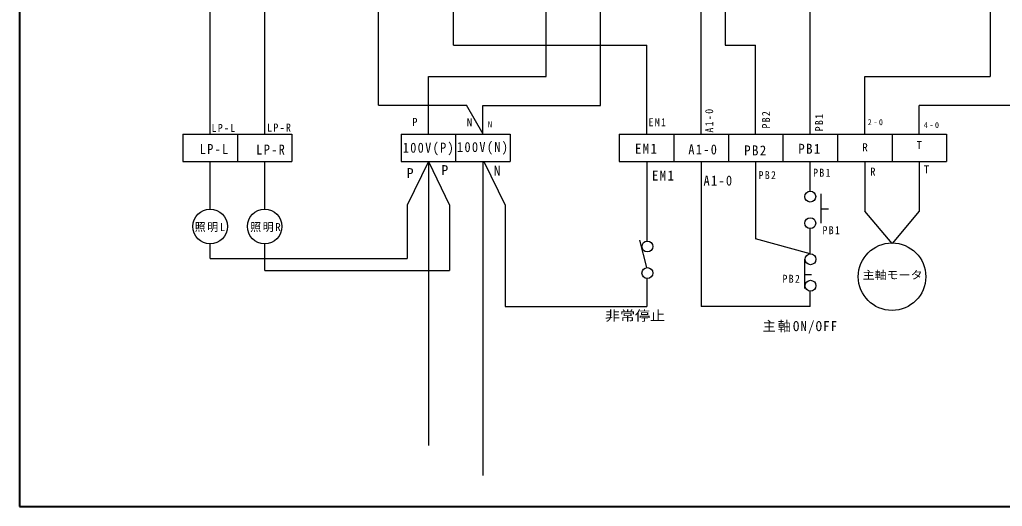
# Model space of a CAD drawing. Units: millimetres on the paper. Extents: x -288 to 1485, y -698 to 177.
# Drawn here: x 911.4 to 1271.6, y -216.7 to -38.3 of the extents above; entities that cross this region are included whole.
import ezdxf
from ezdxf.enums import TextEntityAlignment as Align

# ---------------------------------------------------------------- set-up
doc = ezdxf.new("R2010")
doc.units = ezdxf.units.MM
doc.layers.add('0-1_外形1', color=3, linetype='Continuous', lineweight=25)
doc.layers.add('0-A_寸法文字', color=1, linetype='Continuous', lineweight=9)
doc.styles.add('ＭＳ ゴシック', font='')
doc.styles.get('ＭＳ ゴシック').set_extended_font_data('MS Gothic')

msp = doc.modelspace()

# ---------------------------------------------------------------- linework, layer by layer
at = {"layer": '0-1_外形1', "color": 5, "lineweight": 40}
for p, q in [((911.384, 162.252), (911.384, -216.73)), ((911.384, -216.73), (1455.759, -216.73))]:
    msp.add_line(p, q, dxfattribs=at)
at = {"layer": '0-1_外形1'}
for p, q in [((1267.128, 116.129), (1267.128, -59.09)), ((1161.21, -80.246), (1161.21, 100.174)), ((1001.21, -80.246), (1001.21, 67.267)), ((1201.036, 63.851), (1201.036, -80.246)), ((981.21, -80.246), (981.21, 59.72)), ((1042.981, -69.671), (1042.981, 8.044)), ((1104.366, -59.09), (1104.366, -19.793)), ((1124.366, -69.745), (1124.366, -19.793)), ((1070.385, -47.608), (1070.385, -22.844)), ((1070.385, -47.608), (1141.279, -47.608)), ((1141.279, -80.246), (1141.279, -47.608)), ((1181.21, -80.246), (1181.21, -47.608)), ((1061.21, -59.09), (1104.366, -59.09)), ((1061.21, -80.246), (1061.21, -59.09)), ((1221.21, -59.09), (1267.128, -59.09)), ((1221.21, -80.246), (1221.21, -59.09)), ((1042.981, -69.671), (1075.15, -69.671)), ((1081.268, -80.268), (1075.15, -69.671)), ((1081.21, -69.745), (1124.366, -69.745)), ((1081.21, -80.246), (1081.21, -69.745)), ((1241.21, -80.246), (1241.21, -69.745)), ((1221.21, -80.246), (1221.21, -75.049)), ((971.21, -80.246), (971.21, -90.246)), ((971.21, -80.246), (1011.21, -80.246)), ((991.21, -80.246), (991.21, -90.246)), ((1011.21, -80.246), (1011.21, -90.246)), ((1051.21, -80.246), (1051.21, -90.246)), ((1051.21, -80.246), (1091.21, -80.246)), ((1071.21, -80.246), (1071.21, -90.246)), ((1091.21, -80.246), (1091.21, -90.246)), ((1131.21, -80.246), (1131.21, -90.246)), ((1131.21, -80.246), (1211.21, -80.246)), ((1151.21, -80.246), (1151.21, -90.246)), ((1171.21, -80.246), (1171.21, -90.246)), ((1191.21, -80.246), (1191.21, -90.246)), ((1211.21, -80.246), (1211.21, -90.246)), ((1231.21, -80.246), (1231.21, -90.246)), ((971.21, -90.246), (1011.21, -90.246)), ((981.21, -107.761), (981.21, -90.246)), ((1001.21, -107.761), (1001.21, -90.246)), ((1051.21, -90.246), (1091.21, -90.246)), ((1061.21, -90.246), (1053.439, -106.293)), ((1061.21, -90.246), (1061.21, -194.426)), ((1061.21, -90.246), (1068.981, -106.293)), ((1081.21, -90.246), (1081.21, -205.451)), ((1081.597, -90.246), (1089.368, -106.293)), ((1131.21, -90.246), (1211.21, -90.246)), ((1141.279, -90.246), (1141.279, -119.468)), ((1161.21, -90.246), (1161.21, -143.467)), ((1181.21, -90.246), (1181.21, -118.645)), ((1201.21, -101.153), (1201.21, -90.246)), ((1211.21, -90.246), (1251.21, -90.246)), ((1221.21, -90.246), (1221.21, -108.431)), ((1241.21, -90.246), (1241.21, -108.431)), ((1205.121, -102.18), (1205.121, -112.878)), ((1053.439, -106.293), (1053.439, -125.893)), ((1068.981, -106.293), (1068.981, -130.233)), ((1089.368, -106.293), (1089.368, -143.467)), ((1205.094, -107.667), (1207.959, -107.667)), ((1201.21, -124.112), (1201.21, -114.886)), ((1201.21, -124.112), (1181.21, -118.645)), ((981.21, -125.893), (981.21, -120.453)), ((1001.21, -130.233), (1001.21, -120.453)), ((1141.279, -129.202), (1138.799, -119.069)), ((981.21, -125.893), (1053.439, -125.893)), ((1199.178, -136.815), (1199.178, -126.116)), ((1001.21, -130.233), (1068.981, -130.233)), ((1141.279, -133.174), (1141.279, -143.467)), ((1199.216, -131.724), (1201.73, -131.724)), ((1201.21, -143.467), (1201.21, -137.839)), ((1089.368, -143.467), (1141.279, -143.467)), ((1201.21, -143.467), (1161.21, -143.467))]:
    msp.add_line(p, q, dxfattribs=at)
for points in [[(1279.115, 129.663), (1279.115, -69.745), (1241.21, -69.745)], [(1169.988, 116.129), (1169.988, -47.608), (1181.21, -47.608)], [(1211.21, -80.246), (1251.21, -80.246), (1251.21, -90.246)], [(1241.21, -108.431), (1231.21, -120.311), (1221.21, -108.431)]]:
    msp.add_lwpolyline(points, dxfattribs=at)
for centre, radius in [((1201.242, -103.153), 2), ((981.21, -114.107), 6.346), ((1001.21, -114.107), 6.346), ((1201.242, -112.887), 2), ((1141.513, -121.454), 2), ((1231.21, -132.518), 12.369), ((1201.328, -126.108), 2), ((1141.513, -131.188), 2), ((1201.328, -135.842), 2)]:
    msp.add_circle(centre, radius, dxfattribs=at)

# ---------------------------------------------------------------- texts
at = {"layer": '0-A_寸法文字', "style": 'ＭＳ ゴシック'}
for s, height, p in [('P', 2.933, (1055.267, -78.125)), ('N', 2.933, (1075.303, -78.225)), ('N', 2.199, (1083.065, -78.406)), ('T', 2.933, (1240.198, -86.617)), ('R', 2.933, (1220.327, -87.428)), ('R', 2.933, (1223.166, -96.349)), ('T', 2.933, (1242.834, -95.538))]:
    msp.add_text(s, height=height, dxfattribs=at).set_placement(p, align=Align.BOTTOM_LEFT)
at = {"layer": '0-A_寸法文字', "color": 5, "style": 'ＭＳ ゴシック'}
for s, p in [('P', (1053.309, -97.462)), ('P', (1066.016, -96.38)), ('N', (1085.18, -96.575))]:
    msp.add_text(s, height=3.666, dxfattribs=at).set_placement(p, align=Align.BOTTOM_LEFT)
at = {"layer": '0-A_寸法文字', "style": 'ＭＳ ゴシック', "width": 1.1}
msp.add_text('主軸モータ', height=2.933, dxfattribs=at).set_placement((1220.408, -134.252), align=Align.BOTTOM_LEFT)
at = {"layer": '0-A_寸法文字', "color": 5, "style": 'ＭＳ ゴシック', "width": 1.1}
msp.add_text('非常停止', height=3.666, dxfattribs=at).set_placement((1125.984, -149.738), align=Align.BOTTOM_LEFT)
at = {"layer": '0-A_寸法文字', "char_height": 2.933, "attachment_point": 7, "rotation": 90, "style": 'ＭＳ ゴシック'}
for s, insert in [('\\T1.28;\\W0.9;A1-0', (1165.687, -79.673)), ('\\T1.27;\\W0.9;PB2', (1186.47, -78.186)), ('\\T1.27;\\W0.9;PB1', (1205.936, -79.199))]:
    msp.add_mtext(s, dxfattribs=dict(at, insert=insert))
at = {"layer": '0-A_寸法文字', "attachment_point": 7, "style": 'ＭＳ ゴシック'}
for s, insert, char_height in [('\\T1.27;\\W0.9;EM1', (1141.958, -77.337), 2.933), ('\\T1.38;\\W0.9;2-0', (1222.304, -76.985), 2.199), ('\\T1.28;\\W0.9;LP-L', (981.731, -79.429), 2.933), ('\\T1.28;\\W0.9;LP-R', (1002.119, -79.298), 2.933), ('\\T1.38;\\W0.9;4-0', (1242.851, -78.067), 2.199), ('\\T1.27;\\W0.9;PB1', (1202.278, -95.851), 2.933), ('\\T1.27;\\W0.9;PB2', (1182.272, -96.752), 2.933), ('\\T1.15;照明L', (975.561, -116.15), 2.933), ('\\T1.15;照明R', (995.909, -116.15), 2.933), ('\\T1.27;\\W0.9;PB1', (1205.717, -116.924), 2.933), ('\\T1.27;\\W0.9;PB2', (1191.05, -134.747), 2.933)]:
    msp.add_mtext(s, dxfattribs=dict(at, insert=insert, char_height=char_height))
at = {"layer": '0-A_寸法文字', "color": 5, "char_height": 3.666, "attachment_point": 7, "style": 'ＭＳ ゴシック'}
for s, insert in [('\\T1.22;\\W0.9;100V(N)', (1071.714, -87.778)), ('\\T1.22;\\W0.9;LP-L', (977.405, -87.536)), ('\\T1.22;\\W0.9;LP-R', (998.123, -87.733)), ('\\T1.22;\\W0.9;100V(P)', (1051.829, -88.016)), ('\\T1.21;\\W0.95;EM1', (1136.928, -87.378)), ('\\T1.22;\\W0.9;A1-0', (1156.534, -87.737)), ('\\T1.21;\\W0.95;PB2', (1176.992, -88.044)), ('\\T1.21;\\W0.95;PB1', (1196.822, -87.452)), ('\\T1.21;\\W0.95;EM1', (1143.165, -97.253)), ('\\T1.22;\\W0.9;A1-0', (1162.108, -99.151)), ('\\T1.17;\\W0.95;主軸ON/OFF', (1183.75, -153.369))]:
    msp.add_mtext(s, dxfattribs=dict(at, insert=insert))

doc.saveas('drawing.dxf')
